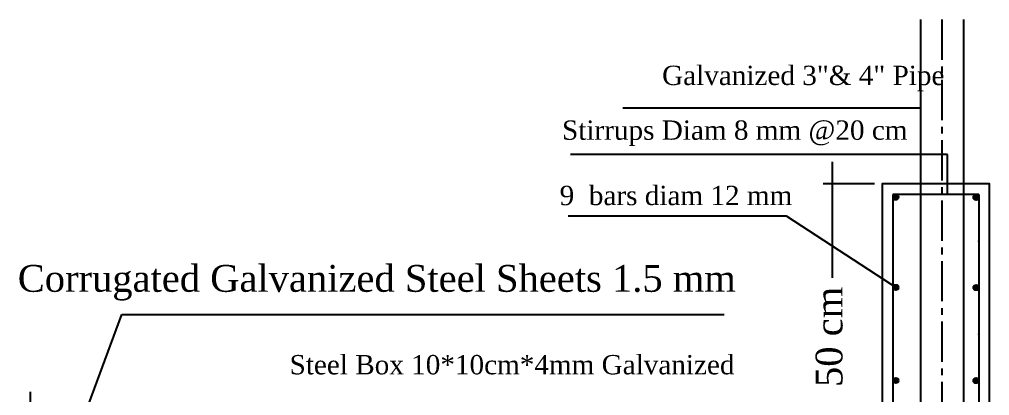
# Model space of a CAD drawing. Header units: centimetres. Extents: x 19229 to 51025, y 9487 to 24710.
# Drawn here: x 26159 to 27063, y 11224 to 11575 of the extents above; entities that cross this region are included whole.
import ezdxf

# ---------------------------------------------------------------- set-up
doc = ezdxf.new("R2010")
doc.units = ezdxf.units.CM
doc.linetypes.add('CENTER2', pattern=[1.125, 0.75, -0.125, 0.125, -0.125])
doc.layers.get('0').update_dxf_attribs({"linetype": 'CONTINUOUS'})
doc.styles.add('style3', font='times.ttf', dxfattribs={"height": 25})

msp = doc.modelspace()

# ---------------------------------------------------------------- hatches: boundary and pattern name
h = msp.add_hatch(color=7)
h.dxf.hatch_style = 1
h.paths.add_polyline_path([(26977.94, 11409.09, 1), (26972.94, 11409.09, 1)])
h = msp.add_hatch(color=7)
h.dxf.hatch_style = 1
h.paths.add_polyline_path([(27052.82, 11409.06, 1), (27047.82, 11409.06, 1)])
h = msp.add_hatch(color=7)
h.dxf.hatch_style = 1
h.paths.add_polyline_path([(26978.01, 11325.14, 1), (26973.01, 11325.14, 1)])
h = msp.add_hatch(color=7)
h.dxf.hatch_style = 1
h.paths.add_polyline_path([(27052.81, 11325.04, 1), (27047.81, 11325.04, 1)])
h = msp.add_hatch(color=7)
h.dxf.hatch_style = 1
h.paths.add_polyline_path([(26978.01, 11238.51, 1), (26973.01, 11238.51, 1)])
h = msp.add_hatch(color=7)
h.dxf.hatch_style = 1
h.paths.add_polyline_path([(27052.8, 11238.38, 1), (27047.8, 11238.38, 1)])

# ---------------------------------------------------------------- linework, layer by layer
at = {"color": 7}
for p, q in [((26998.44, 11574.72), (26998.44, 11163.58)), ((27038.44, 11574.72), (27038.44, 11163.58)), ((26998.44, 11492.08), (26721.04, 11492.08)), ((27023.51, 11448.95), (26672.36, 11448.95)), ((27023.51, 11411.71), (27023.51, 11448.95)), ((26955.78, 11421.71), (26907.73, 11421.71)), ((27052.88, 11411.71), (26972.88, 11411.71)), ((26972.88, 11411.71), (26972.88, 11151.71)), ((27052.88, 11411.71), (27052.88, 11151.71))]:
    msp.add_line(p, q, dxfattribs=at)
at = {"color": 7, "linetype": 'CENTER2', "ltscale": 50}
msp.add_line((27018.44, 11574.72), (27018.44, 11163.58), dxfattribs=at)
at = {"color": 7, "ltscale": 20}
for p, q in [((26916.25, 11442.08), (26916.25, 11334.07)), ((26670.13, 11391.76), (26873.19, 11391.76)), ((26873.19, 11391.76), (26977.61, 11323.77)), ((26206.95, 11172.06), (26254.25, 11299.87)), ((26254.25, 11299.87), (26815.57, 11299.87))]:
    msp.add_line(p, q, dxfattribs=at)
at = {"color": 7, "linetype": 'CENTER2', "ltscale": 20}
msp.add_line((26168.85, 11227.79), (26168.85, 10742.13), dxfattribs=at)
at = {"color": 7}
msp.add_lwpolyline([(26962.88, 11141.71), (27062.88, 11141.71), (27062.88, 11421.71), (26962.88, 11421.71)], close=True, dxfattribs=at)
for centre in [(26975.44, 11409.09), (27050.32, 11409.06), (26975.51, 11325.14), (27050.31, 11325.04), (26975.51, 11238.51), (27050.3, 11238.38)]:
    msp.add_circle(centre, 2.5, dxfattribs=at)
for p in [(27052.88, 11368.38), (27052.88, 11325.04), (27052.88, 11281.71), (27052.88, 11238.38)]:
    msp.add_point(p, dxfattribs=at)

# ---------------------------------------------------------------- texts
at = {"color": 7, "style": 'style3'}
for s, height, p in [('Galvanized 3"& 4" Pipe', 18, (26757.76, 11513.62)), ('Stirrups Diam 8 mm @20 cm', 18, (26664.55, 11462.64)), ('9  bars diam 12 mm', 18, (26662.32, 11401.79)), ('Corrugated Galvanized Steel Sheets 1.5 mm', 25, (26157.41, 11321.09)), ('Steel Box 10*10cm*4mm Galvanized', 18, (26410.68, 11244.22))]:
    msp.add_text(s, height=height, dxfattribs=at).set_placement(p)
at = {"color": 7, "ltscale": 20, "style": 'style3'}
msp.add_text('50 cm', height=25, rotation=90, dxfattribs=at).set_placement((26925.79, 11232.42))

doc.saveas('drawing.dxf')
